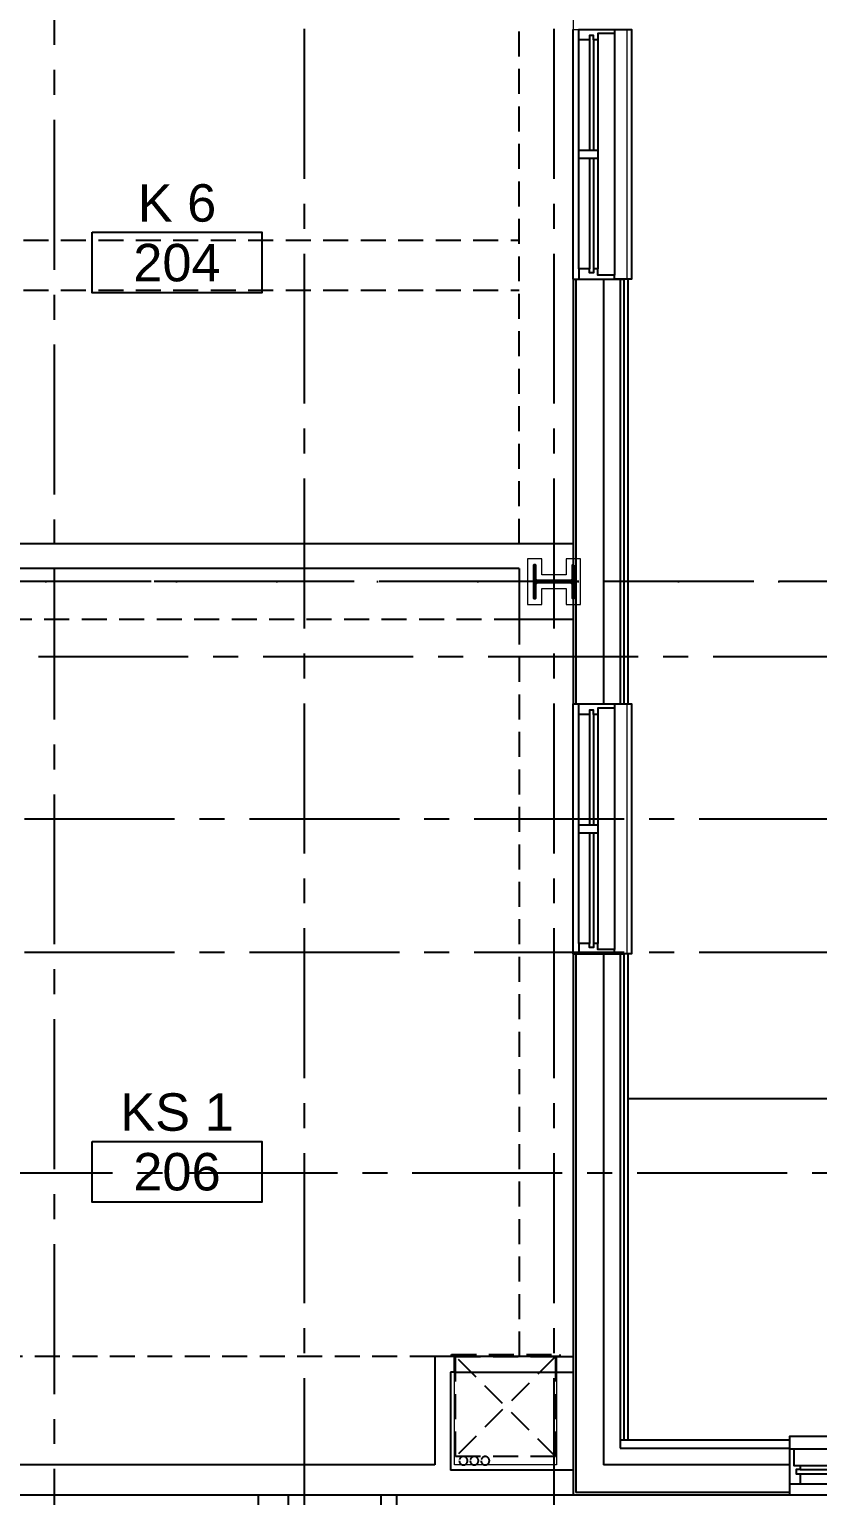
# Model space of a CAD drawing. Header units: inches. Extents: x 12000 to 16048, y 0 to 3185.
# Drawn here: x 12838.1 to 13027.3, y 1453.7 to 1805.9 of the extents above; entities that cross this region are included whole.
import ezdxf
from ezdxf.enums import TextEntityAlignment as Align

# ---------------------------------------------------------------- set-up
doc = ezdxf.new("R2010")
doc.units = ezdxf.units.IN
doc.header["$LTSCALE"] = 48
doc.header["$MEASUREMENT"] = 0
for name, pattern in [('CENTER2', [1.125, 0.75, -0.125, 0.125, -0.125]), ('DASHDOT2', [0.5, 0.25, -0.125, 0, -0.125]), ('HIDDEN', [0.375, 0.25, -0.125]), ('HIDDEN2', [0.1875, 0.125, -0.0625])]:
    doc.linetypes.add(name, pattern=pattern)
for name, color, linetype in [('_0_Objects', 8, 'Continuous'), ('A-Door-Head', 8, 'Continuous'), ('A-Flor-Soffit', 8, 'HIDDEN2'), ('A-Glaz', 8, 'Continuous'), ('A-Glaz-Sill', 8, 'Continuous'), ('A-Grid(3-32)', 8, 'CENTER2'), ('A-HVAC', 8, 'HIDDEN2'), ('A-Roof-Below', 8, 'Continuous'), ('A-Tag-Rm(3-32)', 8, 'Continuous'), ('A-Wall-Full', 8, 'Continuous'), ('A-Wall-Hatch', 8, 'Continuous'), ('Zoning Envelope', 8, 'DASHDOT2')]:
    doc.layers.add(name, color=color, linetype=linetype)
for name, color, linetype, lineweight in [('A-Detl-Hatch', 8, 'Continuous', 18), ('S-Detl-Hatch', 8, 'Continuous', 18), ('S-Detl-Wide', 8, 'Continuous', 35)]:
    doc.layers.add(name, color=color, linetype=linetype, lineweight=lineweight)
doc.layers.add('G-Anno-Nplt', color=8, linetype='Continuous', lineweight=18, plot=False)
doc.styles.get("Standard").update_dxf_attribs({"font": 'arial.ttf'})

# ---------------------------------------------------------------- blocks, each defined once
blk = doc.blocks.new('EXTERIOR WINDOW 3')
at = {"layer": 'A-Glaz'}
for p, q in [((5693, -8445.75), (5693, -8419.25)), ((5694, -8445.75), (5694, -8419.25)), ((5695, -8474.25), (5695, -8419.25)), ((5693, -8474.25), (5693, -8447.75)), ((5694, -8474.25), (5694, -8447.75))]:
    blk.add_line(p, q, dxfattribs=at)
for points in [[(5693, -8419.25), (5690.5, -8419.25), (5690.5, -8416.75), (5699, -8416.75), (5699, -8417.75), (5695, -8417.75), (5695, -8419.25), (5694, -8419.25), (5694, -8418.25), (5693, -8418.25), (5693, -8419.25)], [(5693, -8474.25), (5690.5, -8474.25), (5690.5, -8476.75), (5699, -8476.75), (5699, -8475.75), (5695, -8475.75), (5695, -8474.25), (5694, -8474.25), (5694, -8475.25), (5693, -8475.25), (5693, -8474.25)]]:
    blk.add_lwpolyline(points, dxfattribs=at)
blk.add_lwpolyline([(5690.5, -8445.75), (5690.5, -8447.75), (5695, -8447.75), (5695, -8445.75)], close=True, dxfattribs=at)
at = {"layer": 'A-Glaz-Sill'}
for p, q in [((5689.12, -8416.75), (5689.12, -8476.75)), ((5690.5, -8419.25), (5690.5, -8474.25)), ((5699, -8475.75), (5699, -8417.75))]:
    blk.add_line(p, q, dxfattribs=at)
blk.add_lwpolyline([(5699, -8476.75), (5703.12, -8476.75), (5703.12, -8416.75), (5699, -8416.75)], dxfattribs=at)
blk = doc.blocks.new('EXTERIOR WINDOW 4')
at = {"layer": 'A-Glaz'}
for p, q in [((3139.62, -8499), (3194.62, -8499)), ((3139.62, -8500), (3166.12, -8500)), ((3168.12, -8500), (3194.62, -8500)), ((3139.62, -8501), (3166.12, -8501)), ((3168.12, -8501), (3194.62, -8501))]:
    blk.add_line(p, q, dxfattribs=at)
for points in [[(3139.62, -8501), (3139.62, -8503.5), (3137.12, -8503.5), (3137.12, -8495), (3138.12, -8495), (3138.12, -8499), (3139.62, -8499), (3139.62, -8500), (3138.62, -8500), (3138.62, -8501), (3139.62, -8501)], [(3194.62, -8501), (3194.62, -8503.5), (3197.12, -8503.5), (3197.12, -8495), (3196.12, -8495), (3196.12, -8499), (3194.62, -8499), (3194.62, -8500), (3195.62, -8500), (3195.62, -8501), (3194.62, -8501)]]:
    blk.add_lwpolyline(points, dxfattribs=at)
blk.add_lwpolyline([(3168.12, -8503.5), (3166.12, -8503.5), (3166.12, -8499), (3168.12, -8499)], close=True, dxfattribs=at)
at = {"layer": 'A-Glaz-Sill'}
for p, q in [((3138.12, -8495), (3196.12, -8495)), ((3194.62, -8503.5), (3139.62, -8503.5)), ((3197.12, -8506.13), (3137.12, -8506.13))]:
    blk.add_line(p, q, dxfattribs=at)
blk.add_lwpolyline([(3137.12, -8495), (3137.12, -8492), (3197.12, -8492), (3197.12, -8495)], dxfattribs=at)
blk = doc.blocks.new('2ND FLOOR CORE & SHELL')
at = {"layer": 'A-Roof-Below'}
blk.add_lwpolyline([(8966.25, -8492.88), (9454.87, -8492.88)], dxfattribs=at)
at = {"layer": 'A-Wall-Full'}
for p, q in [((8953.12, -8296.13), (8953.12, -8398.13)), ((8953.12, -8296.13), (8965.12, -8296.13)), ((8966.25, -8296.13), (8966.25, -8398.13)), ((8953.12, -8398.13), (8965.12, -8398.13)), ((8953.12, -8458.13), (8953.12, -8588.12)), ((8953.12, -8458.13), (8965.12, -8458.13)), ((8966.25, -8458.13), (8966.25, -8574.87)), ((8964.37, -8574.87), (9005.12, -8574.87)), ((9005.12, -8588.12), (9005.12, -8574.87)), ((9005.12, -8588.12), (8953.12, -8588.12))]:
    blk.add_line(p, q, dxfattribs=at)
at = {"layer": 'A-Wall-Hatch'}
for p, q in [((8953.75, -8296.13), (8953.75, -8398.13)), ((8960.37, -8296.13), (8960.37, -8398.13)), ((8964.37, -8296.13), (8964.37, -8398.13)), ((8965.25, -8296.13), (8965.25, -8398.13)), ((8953.75, -8458.13), (8953.75, -8587.5)), ((8960.37, -8458.13), (8960.37, -8580.87)), ((8964.37, -8458.13), (8964.37, -8576.87)), ((8965.25, -8458.13), (8965.25, -8574.87)), ((8964.37, -8576.87), (9005.12, -8576.87)), ((9005.12, -8580.87), (8960.37, -8580.87)), ((9005.12, -8587.5), (8953.75, -8587.5))]:
    blk.add_line(p, q, dxfattribs=at)
at = {"xscale": -1, "rotation": 180}
for p in [(3264, -16712.88), (3264, -16874.88)]:
    blk.add_blockref('EXTERIOR WINDOW 3', p, dxfattribs=at)
blk.add_blockref('EXTERIOR WINDOW 4', (5868, -82))
blk = doc.blocks.new('*U9')
at = {"layer": 'A-Detl-Hatch'}
h = blk.add_hatch(dxfattribs=at)
h.set_pattern_fill('ANSI32', color=256, scale=6, style=0)
h.set_pattern_definition([(45, (0, -4.865), (-1.591, 1.591), []), (45, (1.0607, -4.865), (-1.591, 1.591), [])])
edge = h.paths.add_edge_path()
edge.add_line((3.98, -9.73), (3.98, -9.295))
edge.add_line((3.98, -9.295), (0.645, -9.295))
edge.add_arc((0.645, -8.795), 0.5, 180, 270, ccw=False)
edge.add_line((0.145, -8.795), (0.145, -0.935))
edge.add_arc((0.645, -0.935), 0.5, 90, 180, ccw=False)
edge.add_line((0.645, -0.435), (3.98, -0.435))
edge.add_line((3.98, -0.435), (3.98, 0))
edge.add_line((3.98, 0), (-3.98, 0))
edge.add_line((-3.98, 0), (-3.98, -0.435))
edge.add_line((-3.98, -0.435), (-0.645, -0.435))
edge.add_arc((-0.645, -0.935), 0.5, 0, 90, ccw=False)
edge.add_line((-0.145, -0.935), (-0.145, -8.795))
edge.add_arc((-0.645, -8.795), 0.5, -90, 0, ccw=False)
edge.add_line((-0.645, -9.295), (-3.98, -9.295))
edge.add_line((-3.98, -9.295), (-3.98, -9.73))
edge.add_line((-3.98, -9.73), (3.98, -9.73))
at = {"linetype": 'ByBlock'}
blk.add_lwpolyline([(3.98, -9.73), (3.98, -9.295), (0.645, -9.295, -0.4142136), (0.145, -8.795), (0.145, -0.935, -0.4142136), (0.645, -0.435), (3.98, -0.435), (3.98, 0), (-3.98, 0), (-3.98, -0.435), (-0.645, -0.435, -0.4142136), (-0.145, -0.935), (-0.145, -8.795, -0.4142136), (-0.645, -9.295), (-3.98, -9.295), (-3.98, -9.73)], format="xyb", close=True, dxfattribs=at)
blk = doc.blocks.new('W10X33')
at = {"layer": 'S-Detl-Hatch'}
blk.add_lwpolyline([(13773.28, -7309.78), (13773.28, -7306.34), (13769.45, -7306.34), (13769.45, -7300.48), (13773.28, -7300.48), (13773.28, -7297.05), (13762.32, -7297.05), (13762.32, -7300.48), (13766.16, -7300.48), (13766.16, -7306.34), (13762.32, -7306.34), (13762.32, -7309.78)], close=True, dxfattribs=at)
at = {"layer": 'S-Detl-Wide'}
blk.add_blockref('*U9', (13767.8, -7298.55), dxfattribs=at)
blk = doc.blocks.new('2ND FLOOR - STRUCTURAL GRID')
at = {"layer": 'A-Grid(3-32)'}
for p, q in [((8888.5, -7426.01), (8888.5, -9409.77)), ((8948.5, -7426.01), (8948.5, -9409.77)), ((8828.5, -7447.85), (8828.5, -9387.48)), ((11912.5, -8368.75), (8104.5, -8368.75)), ((8122.72, -8386.75), (11894.28, -8386.75)), ((8119.38, -8425.75), (11897.61, -8425.75)), ((8119.38, -8457.75), (11897.61, -8457.75)), ((8104.5, -8510.75), (11912.5, -8510.75))]:
    blk.add_line(p, q, dxfattribs=at)
at = {"rotation": 90}
blk.add_blockref('W10X33', (1645.09, -22136.55), dxfattribs=at)
blk = doc.blocks.new('King Suite 6')
at = {"layer": 'A-Flor-Soffit'}
for p, q in [((267.63, 3.13), (267.63, 139)), ((94.62, 76), (267.63, 76)), ((94.62, 64), (267.63, 64))]:
    blk.add_line(p, q, dxfattribs=at)
at = {"layer": 'A-Wall-Full'}
blk.add_line((94.62, 3.13), (280.62, 3.13), dxfattribs=at)
at = {"layer": 'G-Anno-Nplt'}
blk.add_line((280.62, 274.05), (280.62, 3.13), dxfattribs=at)
blk.add_lwpolyline([(280.62, 126.64), (293.5, 126.64), (293.5, 66.65), (280.62, 66.65)], close=True, dxfattribs=at)
blk = doc.blocks.new('Rm Tag')
blk.add_lwpolyline([(-0.2124, 0.0759), (0.2124, 0.0759), (0.2124, -0.0759), (-0.2124, -0.0759)], close=True)
for p in [(0, 0.2858), (0, 0.1493), (0, 0)]:
    blk.add_attdef('XXX', text='', height=0.0938).set_placement(p, align=Align.MIDDLE_CENTER)
blk = doc.blocks.new('HVAC UNIT NICHE')
at = {"layer": 'A-Door-Head'}
blk.add_lwpolyline([(4, 0), (28.5, 0), (28.5, -3.75), (4, -3.75)], close=True, dxfattribs=at)
at = {"layer": 'A-HVAC'}
for p, q in [((4.25, 0), (28.25, -24)), ((4.25, -24), (28.25, 0))]:
    blk.add_line(p, q, dxfattribs=at)
for points in [[(3.25, 0), (29.25, 0), (29.25, 0.5), (3.25, 0.5)], [(4.25, -24), (28.25, -24), (28.25, 0), (4.25, 0)]]:
    blk.add_lwpolyline(points, close=True, dxfattribs=at)
for centre in [(21.13, -25), (23.75, -25), (26.36, -25)]:
    blk.add_circle(centre, 1, dxfattribs=at)
at = {"layer": 'A-Wall-Full'}
for p, q in [((4, 0), (0, 0)), ((4, -3.75), (4, 0)), ((28.5, 0), (33.25, 0)), ((28.5, -3.75), (28.5, 0)), ((33.25, 0), (33.25, -26)), ((4, -3.75), (0, -3.75)), ((28.5, -3.75), (29.5, -3.75)), ((29.5, -3.75), (29.5, -26))]:
    blk.add_line(p, q, dxfattribs=at)
at = {"layer": 'G-Anno-Nplt'}
blk.add_lwpolyline([(4, 0), (4, -26), (28.5, -26), (28.5, 0)], close=True, dxfattribs=at)
blk = doc.blocks.new('King Studio 1- 06')
at = {"layer": 'A-Flor-Soffit'}
for p, q in [((8.36, 267.63), (185.38, 267.63)), ((8.36, 267.63), (8.36, 146.75)), ((185.38, 247.38), (185.38, 146.75))]:
    blk.add_line(p, q, dxfattribs=at)
at = {"layer": 'A-Wall-Full'}
for p, q in [((8.36, 280.63), (8.36, 267.63)), ((212.63, 280.62), (212.63, 251.13)), ((218.63, 280.62), (218.63, 147.81)), ((-3.85, 267.63), (-3.85, 146.75)), ((-3.85, 267.63), (8.36, 267.63)), ((211.38, 251.13), (212.63, 251.13)), ((211.38, 247.38), (211.38, 128.19))]:
    blk.add_line(p, q, dxfattribs=at)
at = {"layer": 'G-Anno-Nplt'}
blk.add_line((8.36, 280.63), (212.63, 280.62), dxfattribs=at)
blk.add_lwpolyline([(28.63, 280.62), (28.63, 293.5), (88.63, 293.5), (88.63, 280.62)], close=True, dxfattribs=at)
at = {"xscale": -1, "rotation": 90}
blk.add_blockref('HVAC UNIT NICHE', (185.38, 280.63), dxfattribs=at)
blk = doc.blocks.new('King Studio 1- 10')
at = {"layer": 'A-Wall-Full'}
for p, q in [((224.01, 251.13), (224.01, 280.63)), ((231.26, 280.63), (231.25, 6))]:
    blk.add_line(p, q, dxfattribs=at)
at = {"layer": 'G-Anno-Nplt'}
blk.add_line((3, 280.63), (198.01, 280.63), dxfattribs=at)
blk.add_lwpolyline([(103.64, 294.75), (43.64, 294.75), (43.64, 280.63), (103.64, 280.63)], close=True, dxfattribs=at)
at = {"xscale": -1, "rotation": 90}
blk.add_blockref('HVAC UNIT NICHE', (198.01, 280.63), dxfattribs=at)

msp = doc.modelspace()

# ---------------------------------------------------------------- linework, layer by layer
at = {"layer": 'Zoning Envelope'}
msp.add_lwpolyline([(15928, 1673.2572), (12860, 1673.2572, 0.00042607), (12726.6491, 1673.1436, 0.00155071), (12120, 1670.3373, 0.00125497)], format="xyb", dxfattribs=at)

# ---------------------------------------------------------------- block references
at = {"layer": '_0_Objects', "linetype": 'HIDDEN'}
msp.add_blockref('2ND FLOOR - STRUCTURAL GRID', (4015.5006, 10042.0072), dxfattribs=at)
at = {"layer": '_0_Objects'}
for name, p in [('2ND FLOOR CORE & SHELL', (4015.5006, 10042.0072)), ('King Suite 6', (12688.0019, 1679.2372))]:
    msp.add_blockref(name, p, dxfattribs=at)
at = {"layer": '_0_Objects', "rotation": 270}
msp.add_blockref('King Studio 1- 06', (12688.0019, 1672.5172), dxfattribs=at)
at = {"layer": '_0_Objects', "xscale": -1}
msp.add_blockref('King Studio 1- 10', (13124.2637, 1173.2572), dxfattribs=at)
at = {"layer": 'A-Tag-Rm(3-32)'}
ref = msp.add_blockref('Rm Tag', (12873.4978, 1749.86), dxfattribs=dict(at, xscale=96, yscale=96, zscale=96))
ref.add_attrib('XXX', 'K 6', dxfattribs={"layer": '0', "height": 9}).set_placement((12873.4978, 1764.1909), align=Align.MIDDLE_CENTER)
ref.add_attrib('XXX', '204', dxfattribs={"layer": '0', "height": 9}).set_placement((12873.4978, 1749.86), align=Align.MIDDLE_CENTER)
ref = msp.add_blockref('Rm Tag', (12873.4978, 1531.545), dxfattribs=dict(at, xscale=96, yscale=96, zscale=96))
ref.add_attrib('XXX', 'KS 1', dxfattribs={"layer": '0', "height": 9}).set_placement((12873.4978, 1545.876), align=Align.MIDDLE_CENTER)
ref.add_attrib('XXX', '206', dxfattribs={"layer": '0', "height": 9}).set_placement((12873.4978, 1531.545), align=Align.MIDDLE_CENTER)

doc.saveas('drawing.dxf')
